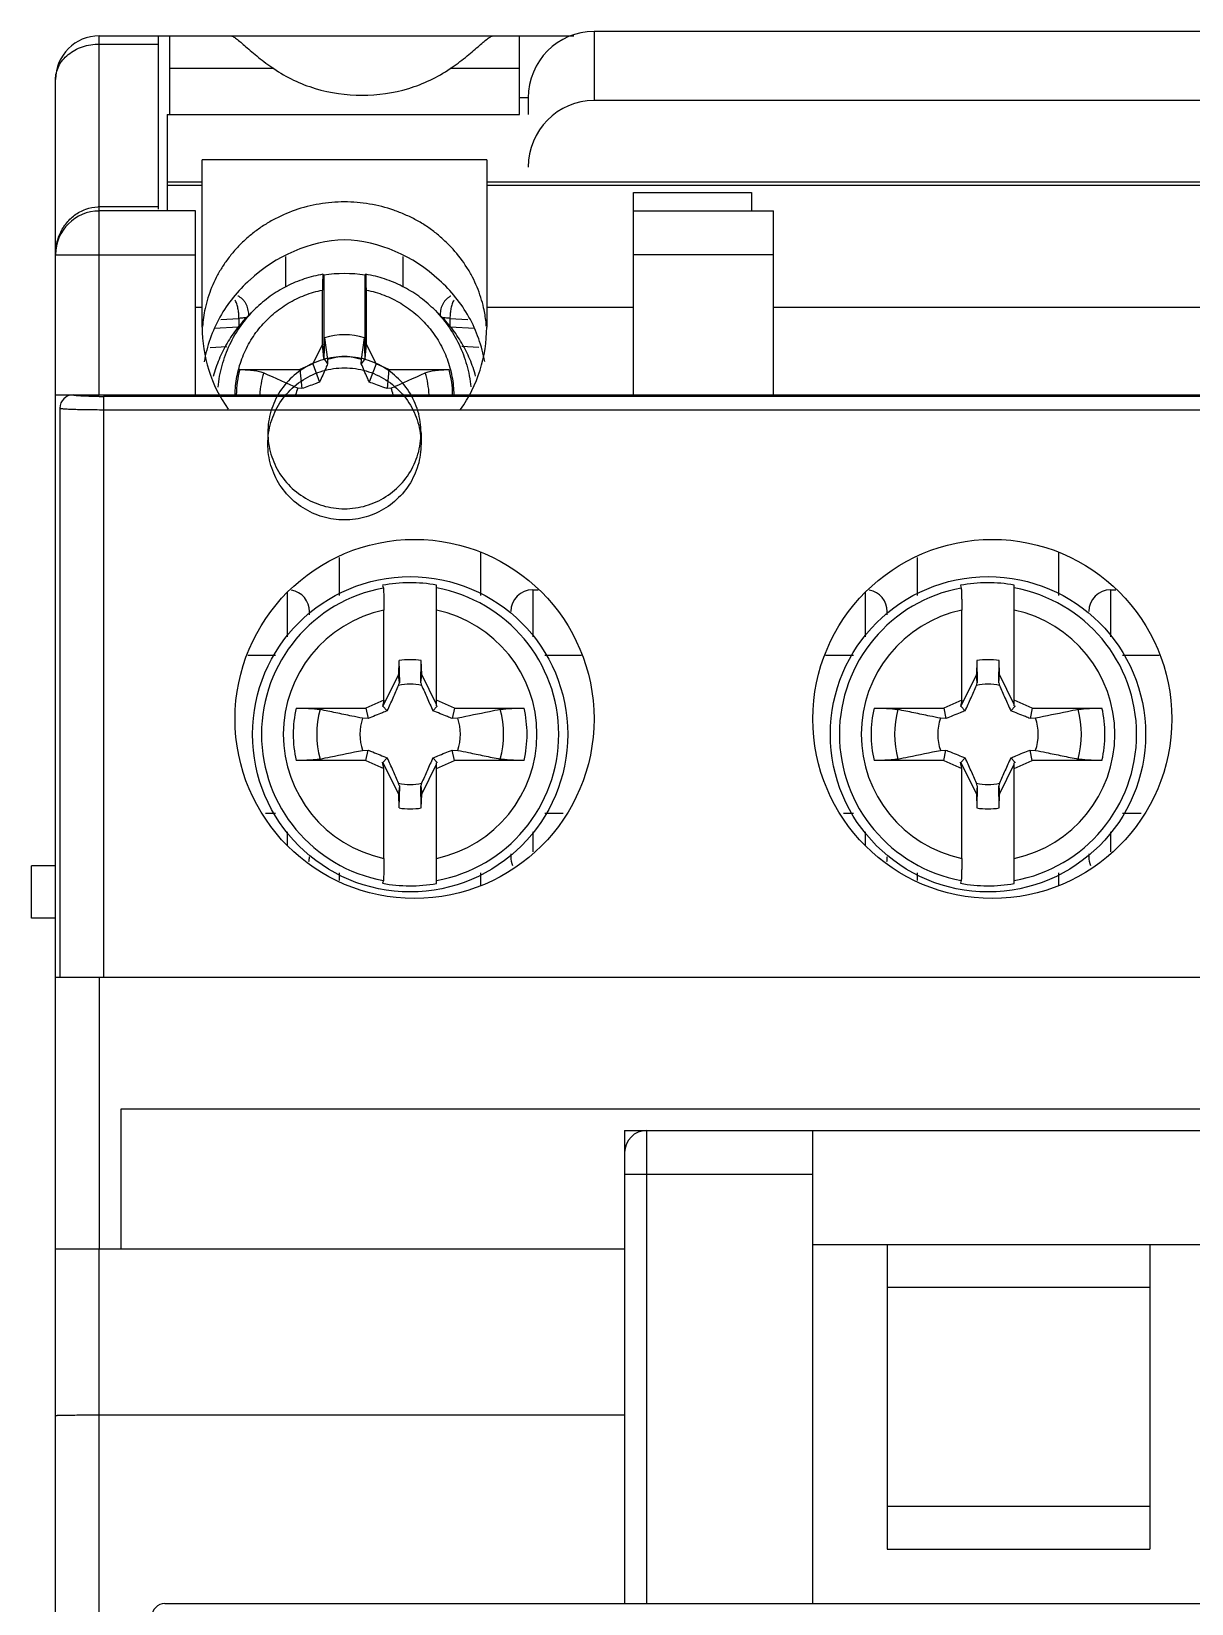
# Model space of a CAD drawing. Header units: millimetres. Extents: x 7.9 to 65, y 7.3 to 92.6.
# Drawn here: x 7.92 to 34.42, y 55.09 to 90.99 of the extents above; entities that cross this region are included whole.
import ezdxf

# ---------------------------------------------------------------- set-up
doc = ezdxf.new("R2010")
doc.units = ezdxf.units.MM
doc.header["$LTSCALE"] = 6.553738
doc.layers.get('0').update_dxf_attribs({"linetype": 'CONTINUOUS'})

msp = doc.modelspace()

# ---------------------------------------------------------------- linework, layer by layer
at = {"color": 7}
for p, q in [((9.468, 82.688), (9.468, 90.888)), ((9.468, 90.888), (20.31, 90.888)), ((10.818, 86.93), (10.818, 90.888)), ((11.068, 90.888), (11.068, 89.088)), ((19.068, 89.088), (19.068, 90.888)), ((20.768, 90.988), (20.768, 89.408)), ((52.168, 90.988), (20.768, 90.988)), ((9.468, 90.7), (10.818, 90.7)), ((13.451, 90.138), (11.068, 90.138)), ((19.068, 90.138), (17.484, 90.138)), ((8.468, 12.388), (8.468, 89.888)), ((19.268, 89.469), (19.068, 89.469)), ((19.268, 89.088), (19.268, 89.469)), ((52.168, 89.408), (20.768, 89.408)), ((11.018, 89.088), (11.018, 86.888)), ((11.018, 89.088), (19.068, 89.088)), ((11.818, 84.237), (11.818, 88.058)), ((18.318, 88.058), (11.818, 88.058)), ((18.318, 88.058), (18.318, 84.237)), ((11.018, 87.552), (11.818, 87.552)), ((11.818, 87.47), (11.018, 87.47)), ((18.318, 87.552), (40.818, 87.552)), ((40.818, 87.47), (18.318, 87.47)), ((21.668, 82.688), (21.668, 87.313)), ((21.668, 87.313), (24.368, 87.313)), ((24.368, 87.313), (24.368, 86.888)), ((10.818, 86.981), (9.468, 86.981)), ((11.668, 86.888), (9.468, 86.888)), ((11.668, 82.688), (11.668, 86.888)), ((21.668, 86.888), (24.868, 86.888)), ((24.868, 82.688), (24.868, 86.888)), ((8.468, 85.887), (11.668, 85.887)), ((13.724, 85.846), (13.724, 85.151)), ((16.411, 85.151), (16.411, 85.846)), ((24.868, 85.887), (21.668, 85.887)), ((14.577, 85.442), (14.577, 85.442)), ((15.558, 85.442), (15.558, 85.442)), ((14.596, 85.42), (14.596, 83.521)), ((15.539, 83.521), (15.539, 85.42)), ((14.568, 83.847), (14.568, 85.082)), ((15.568, 83.847), (15.568, 85.082)), ((11.668, 84.688), (11.818, 84.688)), ((12.246, 84.411), (12.658, 84.436)), ((12.658, 84.436), (12.658, 84.247)), ((12.881, 84.517), (12.881, 84.504)), ((13.036, 84.657), (12.892, 84.517)), ((17.099, 84.657), (17.243, 84.517)), ((17.254, 84.504), (17.254, 84.517)), ((17.477, 84.436), (17.477, 84.247)), ((17.477, 84.436), (17.889, 84.411)), ((18.318, 84.688), (21.668, 84.688)), ((24.868, 84.688), (34.868, 84.688)), ((11.825, 84.248), (11.821, 84.247)), ((12.649, 84.237), (12.094, 84.203)), ((18.041, 84.203), (17.486, 84.237)), ((18.31, 84.248), (18.314, 84.248)), ((12, 83.769), (12.384, 83.792)), ((14.568, 83.847), (14.346, 83.396)), ((14.596, 83.521), (14.568, 83.847)), ((14.613, 83.992), (14.597, 83.521)), ((14.613, 83.992), (14.681, 83.493)), ((15.454, 83.493), (15.522, 83.992)), ((15.538, 83.521), (15.522, 83.992)), ((15.539, 83.521), (15.568, 83.847)), ((15.789, 83.396), (15.568, 83.847)), ((18.135, 83.769), (17.751, 83.792)), ((14.346, 83.396), (14.051, 83.266)), ((14.346, 83.396), (14.501, 82.982)), ((14.596, 83.521), (14.682, 83.396)), ((14.681, 83.493), (14.682, 83.396)), ((15.538, 83.521), (15.453, 83.396)), ((15.453, 83.396), (15.454, 83.493)), ((15.789, 83.396), (15.634, 82.982)), ((16.084, 83.266), (15.789, 83.396)), ((12.674, 83.266), (14.051, 83.266)), ((14.051, 83.266), (14.093, 82.832)), ((16.084, 83.266), (16.042, 82.832)), ((16.084, 83.266), (17.461, 83.266)), ((8.468, 82.688), (64.468, 82.688)), ((63.368, 82.65), (9.567, 82.65)), ((9.568, 69.388), (9.568, 82.65)), ((14.093, 82.832), (14.002, 82.842)), ((16.133, 82.842), (16.042, 82.832)), ((8.568, 82.387), (8.568, 69.388)), ((9.568, 82.35), (63.368, 82.35)), ((13.318, 81.825), (13.318, 81.569)), ((16.818, 81.825), (16.818, 81.569)), ((18.185, 78.104), (18.185, 79.086)), ((31.385, 78.104), (31.385, 79.086)), ((14.95, 78.975), (14.95, 78.104)), ((28.15, 78.975), (28.15, 78.104)), ((15.936, 78.339), (15.956, 78.277)), ((17.168, 75.588), (17.168, 78.345)), ((29.136, 78.339), (29.156, 78.277)), ((30.368, 75.588), (30.368, 78.345)), ((13.768, 77.166), (13.768, 78.182)), ((19.368, 78.238), (19.368, 77.165)), ((19.368, 78.238), (19.49, 78.238)), ((26.968, 77.166), (26.968, 78.182)), ((32.568, 78.238), (32.568, 77.165)), ((32.568, 78.238), (32.69, 78.238)), ((14.268, 77.666), (14.268, 77.738)), ((15.968, 75.72), (15.968, 77.772)), ((27.468, 77.666), (27.468, 77.738)), ((29.168, 75.72), (29.168, 77.772)), ((13.494, 76.738), (12.858, 76.738)), ((16.313, 76.62), (16.302, 76.304)), ((16.313, 76.62), (16.322, 76.114)), ((16.813, 76.115), (16.822, 76.62)), ((16.833, 76.304), (16.822, 76.62)), ((20.479, 76.738), (19.641, 76.738)), ((26.694, 76.738), (26.058, 76.738)), ((29.513, 76.62), (29.502, 76.304)), ((29.513, 76.62), (29.522, 76.114)), ((30.013, 76.115), (30.022, 76.62)), ((30.033, 76.304), (30.022, 76.62)), ((33.679, 76.738), (32.841, 76.738)), ((16.302, 76.304), (15.948, 75.579)), ((16.322, 76.114), (16.302, 76.304)), ((16.813, 76.115), (16.833, 76.304)), ((17.168, 75.619), (16.833, 76.304)), ((29.502, 76.304), (29.148, 75.579)), ((29.522, 76.114), (29.502, 76.304)), ((30.013, 76.115), (30.033, 76.304)), ((30.368, 75.619), (30.033, 76.304)), ((13.964, 75.537), (15.556, 75.537)), ((15.968, 75.72), (15.556, 75.537)), ((15.556, 75.537), (15.606, 75.297)), ((15.968, 75.72), (15.936, 75.574)), ((15.948, 75.579), (15.936, 75.574)), ((15.948, 75.579), (16.047, 75.477)), ((17.187, 75.579), (17.088, 75.477)), ((17.579, 75.537), (17.168, 75.72)), ((17.168, 75.588), (17.187, 75.579)), ((17.579, 75.537), (17.529, 75.297)), ((17.579, 75.537), (19.171, 75.537)), ((27.164, 75.537), (28.756, 75.537)), ((29.168, 75.72), (28.756, 75.537)), ((28.756, 75.537), (28.806, 75.297)), ((29.168, 75.72), (29.136, 75.574)), ((29.148, 75.579), (29.136, 75.574)), ((29.148, 75.579), (29.247, 75.477)), ((30.387, 75.579), (30.288, 75.477)), ((30.779, 75.537), (30.368, 75.72)), ((30.368, 75.588), (30.387, 75.579)), ((30.779, 75.537), (30.729, 75.297)), ((30.779, 75.537), (32.371, 75.537)), ((15.606, 75.297), (15.48, 75.304)), ((17.655, 75.304), (17.529, 75.297)), ((28.806, 75.297), (28.68, 75.304)), ((30.855, 75.304), (30.729, 75.297)), ((15.556, 74.338), (13.964, 74.338)), ((15.48, 74.571), (15.606, 74.578)), ((15.556, 74.338), (15.606, 74.578)), ((15.556, 74.338), (15.968, 74.155)), ((15.948, 74.296), (16.047, 74.398)), ((17.187, 74.296), (17.088, 74.398)), ((17.168, 74.155), (17.58, 74.339)), ((17.58, 74.338), (17.529, 74.578)), ((17.529, 74.578), (17.655, 74.571)), ((19.171, 74.339), (17.58, 74.338)), ((28.756, 74.338), (27.164, 74.338)), ((28.68, 74.571), (28.806, 74.578)), ((28.756, 74.338), (28.806, 74.578)), ((28.756, 74.338), (29.168, 74.155)), ((29.148, 74.296), (29.247, 74.398)), ((30.387, 74.296), (30.288, 74.398)), ((30.368, 74.155), (30.78, 74.339)), ((30.78, 74.338), (30.729, 74.578)), ((30.729, 74.578), (30.855, 74.571)), ((32.371, 74.339), (30.78, 74.338)), ((15.968, 74.155), (15.936, 74.301)), ((15.936, 74.301), (15.948, 74.296)), ((15.948, 74.296), (16.302, 73.571)), ((15.968, 72.103), (15.968, 74.155)), ((16.833, 73.571), (17.168, 74.256)), ((17.187, 74.296), (17.168, 74.287)), ((17.168, 71.53), (17.168, 74.287)), ((29.168, 74.155), (29.136, 74.301)), ((29.136, 74.301), (29.148, 74.296)), ((29.148, 74.296), (29.502, 73.571)), ((29.168, 72.103), (29.168, 74.155)), ((30.033, 73.571), (30.368, 74.256)), ((30.387, 74.296), (30.368, 74.287)), ((30.368, 71.53), (30.368, 74.287)), ((16.322, 73.76), (16.302, 73.571)), ((16.322, 73.76), (16.313, 73.255)), ((16.813, 73.761), (16.833, 73.571)), ((16.822, 73.255), (16.813, 73.761)), ((29.522, 73.76), (29.502, 73.571)), ((29.522, 73.76), (29.513, 73.255)), ((30.013, 73.761), (30.033, 73.571)), ((30.022, 73.255), (30.013, 73.761)), ((16.302, 73.571), (16.313, 73.255)), ((16.822, 73.255), (16.833, 73.571)), ((29.502, 73.571), (29.513, 73.255)), ((30.022, 73.255), (30.033, 73.571)), ((13.267, 73.138), (13.494, 73.138)), ((19.641, 73.138), (20.067, 73.138)), ((26.467, 73.138), (26.694, 73.138)), ((32.841, 73.138), (33.267, 73.138)), ((13.768, 72.389), (13.768, 72.71)), ((19.368, 72.709), (19.368, 72.253)), ((26.968, 72.389), (26.968, 72.71)), ((32.568, 72.709), (32.568, 72.253)), ((18.868, 72.209), (18.868, 72.138)), ((32.068, 72.209), (32.068, 72.138)), ((7.918, 70.736), (7.918, 71.936)), ((8.468, 71.936), (7.918, 71.936)), ((14.95, 71.771), (14.95, 71.598)), ((15.956, 71.598), (15.936, 71.536)), ((18.185, 71.488), (18.185, 71.771)), ((28.15, 71.771), (28.15, 71.598)), ((29.156, 71.598), (29.136, 71.536)), ((31.385, 71.488), (31.385, 71.771)), ((8.468, 70.736), (7.918, 70.736)), ((8.468, 69.388), (64.468, 69.388)), ((9.468, 69.388), (9.468, 63.187)), ((9.968, 63.187), (9.968, 66.388)), ((9.968, 66.388), (62.968, 66.388)), ((21.468, 65.888), (21.468, 55.088)), ((21.468, 65.888), (39.468, 65.888)), ((21.968, 65.888), (21.968, 55.088)), ((25.768, 55.088), (25.768, 65.888)), ((25.768, 64.888), (21.468, 64.888)), ((8.468, 63.187), (21.468, 63.187)), ((9.467, 59.388), (9.467, 63.187)), ((25.768, 63.288), (35.168, 63.288)), ((27.468, 63.288), (27.468, 56.327)), ((33.468, 63.288), (33.468, 56.327)), ((33.468, 62.307), (27.468, 62.307)), ((9.468, 30.388), (9.467, 59.388)), ((21.468, 59.388), (9.467, 59.388)), ((33.468, 57.307), (27.468, 57.307)), ((27.468, 56.327), (33.468, 56.327)), ((10.968, 55.088), (61.968, 55.088))]:
    msp.add_line(p, q, dxfattribs=at)
for centre, radius in [((16.668, 75.288), 4.1), ((29.868, 75.288), 4.1), ((16.568, 74.938), 3.6), ((29.768, 74.938), 3.6)]:
    msp.add_circle(centre, radius, dxfattribs=at)
for centre, radius, start, end in [((9.468, 89.888), 1, 90, 180), ((9.468, 85.887), 1, 90, 180), ((9.465, 86.117), 0.864, 89.8176, 91.7527), ((15.067, 82.476), 2.982, 80.9099, 99.0897), ((11.261, 82.478), 4.448, 41.4196, 41.7929), ((18.699, 82.633), 4.213, 138.1992, 138.5933), ((14.698, 84.043), 2.88, 167.5968, 175.9232), ((15.068, 84.235), 3.25, 179.9625, 215.1996), ((15.068, 82.497), 1.563, 73.1083, 106.8916), ((15.068, 84.235), 3.25, 324.7227, 0.0367), ((15.068, 82.404), 1.155, 70.4589, 109.5407), ((15.032, 82.654), 2.436, 165.4394, 179.203), ((15.04, 82.613), 1.907, 162.3177, 177.7628), ((94.387, 262.564), 196.88, 245.65381, 245.90213), ((-83.158, 304.582), 242.956, 294.12198, 294.32327), ((15.095, 82.613), 1.907, 2.2372, 17.6815), ((15.103, 82.654), 2.436, 0.797, 14.5606), ((8.868, 82.387), 0.3, 90.0377, 180.0218), ((9.567, 95.799), 13.149, 269.5452, 269.9971), ((15.054, 82.42), 1.134, 158.142, 166.3405), ((15.081, 82.42), 1.134, 13.6598, 21.8559), ((16.568, 74.938), 3.395, 100.3845, 259.6155), ((16.568, 74.938), 3.46, 80.0139, 100.5149), ((16.568, 74.938), 3.395, 280.1795, 79.8205), ((29.768, 74.938), 3.395, 100.3845, 259.6155), ((29.768, 74.938), 3.46, 80.0139, 100.5149), ((29.768, 74.938), 3.395, 280.1795, 79.8205), ((13.768, 77.738), 0.5, 0, 79.7932), ((19.368, 77.738), 0.5, 90, 180), ((26.968, 77.738), 0.5, 0, 79.7932), ((32.568, 77.738), 0.5, 90, 180), ((16.568, 74.938), 2.897, 101.9537, 258.0463), ((16.568, 74.938), 2.897, 281.9537, 78.0463), ((29.768, 74.938), 2.897, 101.9537, 258.0463), ((29.768, 74.938), 2.897, 281.9537, 78.0463), ((16.568, 74.938), 1.702, 81.4069, 98.593), ((29.768, 74.938), 1.702, 81.4069, 98.593), ((-6.917, 82.646), 24.139, 344.1525, 344.3012), ((38.75, 82.278), 22.786, 195.6931, 195.8506), ((6.283, 82.646), 24.139, 344.1525, 344.3012), ((51.95, 82.278), 22.786, 195.6931, 195.8506), ((16.568, 74.938), 1.147, 76.7553, 103.2447), ((29.768, 74.938), 1.147, 76.7553, 103.2447), ((16.568, 74.938), 2.671, 167.0324, 192.9676), ((16.568, 74.938), 2.134, 164.6231, 195.3767), ((16.568, 74.938), 2.134, 344.6406, 15.3767), ((16.568, 74.938), 2.671, 347.0481, 12.9676), ((29.768, 74.938), 2.671, 167.0324, 192.9676), ((29.768, 74.938), 2.134, 164.6231, 195.3767), ((29.768, 74.938), 2.134, 344.6406, 15.3767), ((29.768, 74.938), 2.671, 347.0481, 12.9676), ((16.568, 74.938), 1.147, 161.3798, 198.6203), ((16.568, 74.938), 1.147, 341.3837, 18.6203), ((29.768, 74.938), 1.147, 161.3798, 198.6203), ((29.768, 74.938), 1.147, 341.3837, 18.6203), ((-5.615, 67.597), 22.786, 15.6931, 15.8506), ((16.568, 74.938), 1.147, 256.7553, 283.2447), ((40.052, 67.229), 24.139, 164.1525, 164.3012), ((7.585, 67.597), 22.786, 15.6931, 15.8506), ((29.768, 74.938), 1.147, 256.7553, 283.2447), ((53.252, 67.229), 24.139, 164.1525, 164.3012), ((16.568, 74.938), 1.702, 261.4069, 278.593), ((29.768, 74.938), 1.702, 261.4069, 278.593), ((13.768, 72.138), 0.5, 347.5782, 360), ((19.368, 72.138), 0.5, 180, 203.3936), ((26.968, 72.138), 0.5, 347.5782, 360), ((32.568, 72.138), 0.5, 180, 203.3936), ((16.568, 74.938), 3.46, 259.4851, 279.9861), ((29.768, 74.938), 3.46, 259.4851, 279.9861), ((21.968, 65.388), 0.5, 90, 180), ((10.968, 54.788), 0.3, 90, 180)]:
    msp.add_arc(centre, radius, start, end, dxfattribs=at)
for centre, major_axis, ratio, start_param, end_param in [((20.768, 89.469), (0, 1.519), 0.987747, 0, 1.570796), ((20.768, 87.889), (0, -1.519), 0.987747, 3.141593, 4.712389), ((15.068, 83.013), (2.535, 2.138), 0.95137, 0.894527, 1.62364), ((15.068, 83.013), (2.535, -2.138), 0.95137, 1.517952, 2.247065)]:
    msp.add_ellipse(centre, major_axis=major_axis, ratio=ratio, start_param=start_param, end_param=end_param, dxfattribs=at)
for points, knots in [([(12.467, 90.888), (12.476, 90.888), (12.496, 90.883), (12.527, 90.869), (12.563, 90.848), (12.622, 90.805), (12.706, 90.734), (12.821, 90.634), (12.955, 90.518), (13.106, 90.392), (13.273, 90.263), (13.39, 90.179), (13.451, 90.138)], [0, 0, 0, 0, 0.021513, 0.048582, 0.082138, 0.122474, 0.22301, 0.347523, 0.491787, 0.651248, 0.821797, 1, 1, 1, 1]), ([(17.484, 90.138), (17.545, 90.179), (17.662, 90.263), (17.829, 90.392), (17.98, 90.518), (18.114, 90.634), (18.229, 90.734), (18.313, 90.805), (18.372, 90.848), (18.408, 90.869), (18.439, 90.883), (18.459, 90.888), (18.468, 90.888)], [0, 0, 0, 0, 0.178203, 0.348752, 0.508213, 0.652477, 0.77699, 0.877526, 0.917862, 0.951418, 0.978487, 1, 1, 1, 1]), ([(8.468, 89.888), (8.468, 89.94), (8.481, 90.047), (8.537, 90.2), (8.63, 90.341), (8.755, 90.465), (8.907, 90.567), (9.141, 90.669), (9.337, 90.7), (9.468, 90.7)], [0, 0, 0, 0, 0.11057, 0.223975, 0.341249, 0.463679, 0.591677, 0.724825, 1, 1, 1, 1]), ([(13.451, 90.138), (13.74, 89.94), (14.394, 89.632), (15.108, 89.53), (15.468, 89.53)], [0, 0, 0, 0, 0.493416, 1, 1, 1, 1]), ([(15.468, 89.53), (15.827, 89.53), (16.541, 89.632), (17.195, 89.94), (17.484, 90.138)], [0, 0, 0, 0, 0.506584, 1, 1, 1, 1]), ([(8.558, 86.342), (8.595, 86.43), (8.691, 86.598), (8.862, 86.768), (9.024, 86.871), (9.199, 86.95), (9.343, 86.978), (9.438, 86.981)], [0, 0, 0, 0, 0.249763, 0.499641, 0.624896, 0.750201, 1, 1, 1, 1]), ([(15.068, 87.095), (14.875, 87.095), (14.491, 87.063), (13.937, 86.92), (13.505, 86.73), (13.188, 86.538), (12.968, 86.377), (12.764, 86.201), (12.578, 86.011), (12.411, 85.808), (12.264, 85.595), (12.137, 85.372), (11.996, 85.066), (11.92, 84.825), (11.885, 84.662)], [0, 0, 0, 0, 0.133494, 0.265691, 0.395517, 0.45934, 0.522352, 0.584558, 0.645958, 0.706564, 0.766422, 0.825612, 0.884216, 1, 1, 1, 1]), ([(18.247, 84.673), (18.229, 84.754), (18.186, 84.916), (18.1, 85.152), (17.994, 85.381), (17.823, 85.678), (17.61, 85.954), (17.365, 86.205), (17.163, 86.382), (16.943, 86.542), (16.706, 86.684), (16.456, 86.806), (16.105, 86.944), (15.642, 87.062), (15.259, 87.095), (15.068, 87.095)], [0, 0, 0, 0, 0.057767, 0.115901, 0.174484, 0.233652, 0.354088, 0.415494, 0.477644, 0.540603, 0.604439, 0.66908, 0.734412, 0.866592, 1, 1, 1, 1]), ([(8.468, 85.887), (8.468, 86.004), (8.49, 86.16), (8.543, 86.306), (8.558, 86.342)], [0, 0, 0, 0, 0.749341, 1, 1, 1, 1]), ([(14.577, 85.442), (14.432, 85.417), (14.147, 85.346), (13.741, 85.177), (13.365, 84.948), (13.14, 84.759), (13.036, 84.657)], [0, 0, 0, 0, 0.250229, 0.500333, 0.750266, 1, 1, 1, 1]), ([(14.577, 85.442), (14.576, 85.442), (14.576, 85.441), (14.576, 85.44), (14.575, 85.438), (14.575, 85.435), (14.574, 85.431), (14.574, 85.424), (14.573, 85.414), (14.572, 85.399), (14.571, 85.381), (14.571, 85.36), (14.57, 85.337), (14.569, 85.311), (14.569, 85.272), (14.568, 85.22), (14.568, 85.153), (14.568, 85.106), (14.568, 85.082)], [0, 0, 0, 0, 0.001933, 0.00592, 0.012161, 0.020689, 0.031507, 0.044601, 0.077467, 0.118977, 0.168784, 0.226432, 0.291423, 0.363216, 0.441167, 0.612901, 0.801248, 1, 1, 1, 1]), ([(17.099, 84.657), (16.995, 84.759), (16.77, 84.948), (16.394, 85.177), (15.988, 85.346), (15.703, 85.417), (15.558, 85.442)], [0, 0, 0, 0, 0.249734, 0.499667, 0.749771, 1, 1, 1, 1]), ([(15.568, 85.082), (15.568, 85.106), (15.567, 85.153), (15.567, 85.22), (15.566, 85.272), (15.566, 85.311), (15.565, 85.337), (15.564, 85.36), (15.564, 85.381), (15.563, 85.399), (15.562, 85.414), (15.561, 85.424), (15.561, 85.431), (15.56, 85.435), (15.56, 85.438), (15.559, 85.44), (15.559, 85.441), (15.559, 85.442), (15.558, 85.442)], [0, 0, 0, 0, 0.19875, 0.387096, 0.558834, 0.636786, 0.70858, 0.773572, 0.83122, 0.881026, 0.922535, 0.955401, 0.968495, 0.979314, 0.987841, 0.994081, 0.998067, 1, 1, 1, 1]), ([(12.902, 85.308), (12.767, 85.188), (12.515, 84.925), (12.21, 84.472), (11.986, 83.975), (11.894, 83.624), (11.864, 83.446)], [0, 0, 0, 0, 0.250361, 0.500533, 0.750308, 1, 1, 1, 1]), ([(18.271, 83.448), (18.24, 83.626), (18.148, 83.977), (17.924, 84.473), (17.619, 84.925), (17.368, 85.188), (17.233, 85.308)], [0, 0, 0, 0, 0.249691, 0.499467, 0.749639, 1, 1, 1, 1]), ([(12.658, 84.436), (12.658, 84.474), (12.654, 84.55), (12.637, 84.661), (12.614, 84.748), (12.59, 84.811), (12.576, 84.84), (12.569, 84.854)], [0, 0, 0, 0, 0.267598, 0.530511, 0.777773, 0.892532, 1, 1, 1, 1]), ([(12.57, 82.688), (12.572, 82.827), (12.6, 83.107), (12.713, 83.514), (12.893, 83.896), (13.135, 84.242), (13.432, 84.543), (13.777, 84.789), (14.158, 84.975), (14.43, 85.054), (14.568, 85.082)], [0, 0, 0, 0, 0.124619, 0.249273, 0.374036, 0.498934, 0.623987, 0.749197, 0.874542, 1, 1, 1, 1]), ([(12.881, 84.517), (12.881, 84.563), (12.87, 84.652), (12.829, 84.756), (12.78, 84.828), (12.737, 84.876), (12.689, 84.916), (12.653, 84.937), (12.634, 84.946)], [0, 0, 0, 0, 0.260745, 0.514418, 0.638498, 0.760597, 0.880969, 1, 1, 1, 1]), ([(15.568, 85.082), (15.705, 85.054), (15.977, 84.975), (16.358, 84.789), (16.703, 84.543), (17, 84.242), (17.242, 83.896), (17.422, 83.514), (17.535, 83.107), (17.563, 82.827), (17.565, 82.688)], [0, 0, 0, 0, 0.125459, 0.250805, 0.376016, 0.50107, 0.625969, 0.750733, 0.875389, 1, 1, 1, 1]), ([(17.501, 84.946), (17.482, 84.937), (17.446, 84.916), (17.398, 84.876), (17.355, 84.828), (17.306, 84.756), (17.265, 84.652), (17.254, 84.563), (17.254, 84.517)], [0, 0, 0, 0, 0.119031, 0.239403, 0.361502, 0.485582, 0.739255, 1, 1, 1, 1]), ([(17.566, 84.854), (17.559, 84.84), (17.545, 84.811), (17.521, 84.748), (17.498, 84.661), (17.481, 84.55), (17.477, 84.474), (17.477, 84.436)], [0, 0, 0, 0, 0.107469, 0.222228, 0.469491, 0.732403, 1, 1, 1, 1]), ([(12.892, 84.517), (12.794, 84.421), (12.61, 84.215), (12.378, 83.873), (12.194, 83.503), (12.105, 83.242), (12.07, 83.109)], [0, 0, 0, 0, 0.25034, 0.500431, 0.750311, 1, 1, 1, 1]), ([(12.183, 82.863), (12.191, 82.947), (12.213, 83.115), (12.269, 83.362), (12.347, 83.603), (12.478, 83.915), (12.693, 84.281), (12.915, 84.539), (13.036, 84.657)], [0, 0, 0, 0, 0.124916, 0.249823, 0.374764, 0.499768, 0.749729, 1, 1, 1, 1]), ([(12.85, 84.456), (12.837, 84.454), (12.809, 84.449), (12.745, 84.442), (12.694, 84.438), (12.658, 84.436)], [0, 0, 0, 0, 0.206255, 0.444265, 1, 1, 1, 1]), ([(17.099, 84.657), (17.22, 84.539), (17.44, 84.282), (17.656, 83.918), (17.787, 83.607), (17.865, 83.367), (17.921, 83.121), (17.944, 82.954), (17.951, 82.87)], [0, 0, 0, 0, 0.25027, 0.500232, 0.625236, 0.750176, 0.875084, 1, 1, 1, 1]), ([(18.064, 83.113), (18.029, 83.246), (17.94, 83.506), (17.756, 83.875), (17.524, 84.216), (17.341, 84.421), (17.243, 84.517)], [0, 0, 0, 0, 0.249688, 0.499567, 0.749659, 1, 1, 1, 1]), ([(17.477, 84.436), (17.441, 84.438), (17.39, 84.442), (17.326, 84.449), (17.298, 84.454), (17.285, 84.456)], [0, 0, 0, 0, 0.555745, 0.793753, 1, 1, 1, 1]), ([(18.31, 84.248), (18.308, 84.284), (18.295, 84.426), (18.271, 84.568), (18.247, 84.673)], [0, 0, 0, 0, 0.249351, 1, 1, 1, 1]), ([(15.068, 83.562), (14.901, 83.562), (14.568, 83.515), (14.109, 83.307), (13.727, 82.978), (13.454, 82.557), (13.312, 82.076), (13.312, 81.574), (13.454, 81.093), (13.727, 80.672), (14.109, 80.344), (14.568, 80.136), (14.901, 80.088), (15.068, 80.088)], [0, 0, 0, 0, 0.091235, 0.182367, 0.273325, 0.364093, 0.454716, 0.545284, 0.635907, 0.726675, 0.817633, 0.908765, 1, 1, 1, 1]), ([(15.068, 79.832), (14.901, 79.832), (14.568, 79.88), (14.109, 80.088), (13.727, 80.416), (13.454, 80.837), (13.312, 81.318), (13.312, 81.82), (13.454, 82.301), (13.727, 82.723), (14.109, 83.051), (14.568, 83.259), (14.901, 83.306), (15.068, 83.306)], [0, 0, 0, 0, 0.091235, 0.182367, 0.273325, 0.364093, 0.454716, 0.545284, 0.635907, 0.726675, 0.817633, 0.908765, 1, 1, 1, 1]), ([(14.682, 83.396), (14.668, 83.362), (14.609, 83.223), (14.548, 83.085), (14.501, 82.982)], [0, 0, 0, 0, 0.247305, 1, 1, 1, 1]), ([(15.068, 80.088), (15.234, 80.088), (15.567, 80.136), (16.026, 80.344), (16.408, 80.672), (16.681, 81.093), (16.823, 81.574), (16.823, 82.076), (16.681, 82.557), (16.408, 82.978), (16.026, 83.307), (15.567, 83.515), (15.234, 83.562), (15.068, 83.562)], [0, 0, 0, 0, 0.091235, 0.182367, 0.273325, 0.364093, 0.454716, 0.545284, 0.635907, 0.726675, 0.817633, 0.908765, 1, 1, 1, 1]), ([(15.068, 83.306), (15.234, 83.306), (15.567, 83.259), (16.026, 83.051), (16.408, 82.723), (16.681, 82.301), (16.823, 81.82), (16.823, 81.318), (16.681, 80.837), (16.408, 80.416), (16.026, 80.088), (15.567, 79.88), (15.234, 79.832), (15.068, 79.832)], [0, 0, 0, 0, 0.091235, 0.182367, 0.273325, 0.364093, 0.454716, 0.545284, 0.635907, 0.726675, 0.817633, 0.908765, 1, 1, 1, 1]), ([(15.634, 82.982), (15.618, 83.017), (15.556, 83.154), (15.497, 83.293), (15.453, 83.396)], [0, 0, 0, 0, 0.252715, 1, 1, 1, 1]), ([(12.674, 83.266), (12.73, 83.266), (12.813, 83.264), (12.92, 83.256), (12.995, 83.247), (13.064, 83.237), (13.126, 83.224), (13.178, 83.21), (13.21, 83.198), (13.224, 83.192)], [0, 0, 0, 0, 0.300622, 0.444482, 0.580625, 0.706533, 0.819766, 0.918187, 1, 1, 1, 1]), ([(14.501, 82.982), (14.467, 82.968), (14.331, 82.916), (14.195, 82.867), (14.093, 82.832)], [0, 0, 0, 0, 0.255476, 1, 1, 1, 1]), ([(16.042, 82.832), (16.008, 82.844), (15.872, 82.892), (15.736, 82.942), (15.634, 82.982)], [0, 0, 0, 0, 0.244984, 1, 1, 1, 1]), ([(16.912, 83.192), (16.926, 83.199), (16.957, 83.21), (17.01, 83.224), (17.071, 83.237), (17.14, 83.247), (17.215, 83.256), (17.322, 83.264), (17.405, 83.266), (17.461, 83.266)], [0, 0, 0, 0, 0.081829, 0.180299, 0.29357, 0.419485, 0.555608, 0.699438, 1, 1, 1, 1]), ([(9.463, 82.65), (9.422, 82.651), (9.343, 82.652), (9.229, 82.654), (9.126, 82.658), (9.049, 82.662), (8.995, 82.665), (8.961, 82.668), (8.932, 82.671), (8.909, 82.674), (8.893, 82.677), (8.882, 82.679), (8.877, 82.681), (8.872, 82.682), (8.869, 82.684), (8.868, 82.686), (8.867, 82.687), (8.868, 82.688)], [0, 0, 0, 0, 0.204578, 0.396623, 0.570076, 0.719506, 0.783678, 0.840065, 0.888272, 0.927946, 0.958761, 0.970795, 0.980587, 0.988169, 0.993632, 0.997253, 1, 1, 1, 1]), ([(8.568, 82.387), (8.568, 82.386), (8.569, 82.385), (8.576, 82.382), (8.59, 82.379), (8.614, 82.376), (8.647, 82.373), (8.688, 82.369), (8.739, 82.366), (8.797, 82.364), (8.863, 82.361), (8.935, 82.359), (9.043, 82.356), (9.19, 82.353), (9.375, 82.351), (9.502, 82.35), (9.568, 82.35)], [0, 0, 0, 0, 0.002178, 0.006204, 0.020979, 0.044989, 0.078124, 0.120065, 0.170456, 0.228812, 0.29457, 0.367132, 0.445769, 0.618202, 0.805435, 1, 1, 1, 1]), ([(15.956, 78.277), (15.956, 78.276), (15.956, 78.274), (15.957, 78.268), (15.958, 78.259), (15.959, 78.244), (15.96, 78.225), (15.961, 78.202), (15.963, 78.165), (15.964, 78.11), (15.966, 78.036), (15.967, 77.953), (15.967, 77.864), (15.968, 77.803), (15.968, 77.772)], [0, 0, 0, 0, 0.00511, 0.012363, 0.033269, 0.062593, 0.100084, 0.145366, 0.198041, 0.323539, 0.472007, 0.638043, 0.81609, 1, 1, 1, 1]), ([(29.156, 78.277), (29.156, 78.276), (29.156, 78.274), (29.157, 78.268), (29.158, 78.259), (29.159, 78.244), (29.16, 78.225), (29.161, 78.202), (29.163, 78.165), (29.164, 78.11), (29.166, 78.036), (29.167, 77.953), (29.167, 77.864), (29.168, 77.803), (29.168, 77.772)], [0, 0, 0, 0, 0.00511, 0.012363, 0.033269, 0.062593, 0.100084, 0.145366, 0.198041, 0.323539, 0.472007, 0.638043, 0.81609, 1, 1, 1, 1]), ([(16.047, 75.477), (16.092, 75.574), (16.179, 75.766), (16.263, 75.959), (16.305, 76.054)], [0, 0, 0, 0, 0.508338, 1, 1, 1, 1]), ([(16.83, 76.054), (16.872, 75.959), (16.956, 75.766), (17.043, 75.574), (17.088, 75.477)], [0, 0, 0, 0, 0.491662, 1, 1, 1, 1]), ([(29.247, 75.477), (29.292, 75.574), (29.379, 75.766), (29.463, 75.959), (29.505, 76.054)], [0, 0, 0, 0, 0.508338, 1, 1, 1, 1]), ([(30.03, 76.054), (30.072, 75.959), (30.156, 75.766), (30.243, 75.574), (30.288, 75.477)], [0, 0, 0, 0, 0.491662, 1, 1, 1, 1]), ([(13.964, 75.537), (14.02, 75.537), (14.127, 75.536), (14.257, 75.53), (14.351, 75.524), (14.412, 75.518), (14.464, 75.512), (14.496, 75.506), (14.51, 75.503)], [0, 0, 0, 0, 0.304427, 0.58671, 0.712737, 0.825156, 0.921618, 1, 1, 1, 1]), ([(15.48, 75.304), (15.399, 75.32), (15.197, 75.362), (14.873, 75.428), (14.631, 75.478), (14.51, 75.503)], [0, 0, 0, 0, 0.250436, 0.62553, 1, 1, 1, 1]), ([(16.047, 75.477), (16.009, 75.461), (15.863, 75.4), (15.716, 75.341), (15.606, 75.297)], [0, 0, 0, 0, 0.255441, 1, 1, 1, 1]), ([(17.529, 75.297), (17.493, 75.312), (17.346, 75.371), (17.199, 75.431), (17.088, 75.477)], [0, 0, 0, 0, 0.24506, 1, 1, 1, 1]), ([(18.625, 75.503), (18.545, 75.487), (18.221, 75.42), (17.897, 75.354), (17.655, 75.304)], [0, 0, 0, 0, 0.249667, 1, 1, 1, 1]), ([(18.625, 75.503), (18.639, 75.506), (18.671, 75.512), (18.723, 75.518), (18.784, 75.524), (18.878, 75.53), (19.008, 75.536), (19.115, 75.537), (19.171, 75.537)], [0, 0, 0, 0, 0.078392, 0.174879, 0.287315, 0.413343, 0.695594, 1, 1, 1, 1]), ([(27.164, 75.537), (27.22, 75.537), (27.327, 75.536), (27.457, 75.53), (27.551, 75.524), (27.612, 75.518), (27.664, 75.512), (27.696, 75.506), (27.71, 75.503)], [0, 0, 0, 0, 0.304427, 0.58671, 0.712737, 0.825156, 0.921618, 1, 1, 1, 1]), ([(28.68, 75.304), (28.599, 75.32), (28.397, 75.362), (28.073, 75.428), (27.831, 75.478), (27.71, 75.503)], [0, 0, 0, 0, 0.250436, 0.62553, 1, 1, 1, 1]), ([(29.247, 75.477), (29.209, 75.461), (29.063, 75.4), (28.916, 75.341), (28.806, 75.297)], [0, 0, 0, 0, 0.255441, 1, 1, 1, 1]), ([(30.729, 75.297), (30.693, 75.312), (30.546, 75.371), (30.399, 75.431), (30.288, 75.477)], [0, 0, 0, 0, 0.24506, 1, 1, 1, 1]), ([(31.825, 75.503), (31.745, 75.487), (31.421, 75.42), (31.097, 75.354), (30.855, 75.304)], [0, 0, 0, 0, 0.249667, 1, 1, 1, 1]), ([(31.825, 75.503), (31.839, 75.506), (31.871, 75.512), (31.923, 75.518), (31.984, 75.524), (32.078, 75.53), (32.208, 75.536), (32.315, 75.537), (32.371, 75.537)], [0, 0, 0, 0, 0.078392, 0.174879, 0.287315, 0.413343, 0.695594, 1, 1, 1, 1]), ([(14.51, 74.372), (14.496, 74.369), (14.464, 74.363), (14.412, 74.357), (14.351, 74.351), (14.257, 74.345), (14.127, 74.339), (14.02, 74.338), (13.964, 74.338)], [0, 0, 0, 0, 0.078392, 0.174879, 0.287315, 0.413343, 0.695594, 1, 1, 1, 1]), ([(14.51, 74.372), (14.59, 74.388), (14.914, 74.455), (15.238, 74.521), (15.48, 74.571)], [0, 0, 0, 0, 0.249667, 1, 1, 1, 1]), ([(15.606, 74.578), (15.642, 74.563), (15.789, 74.504), (15.936, 74.444), (16.047, 74.398)], [0, 0, 0, 0, 0.24506, 1, 1, 1, 1]), ([(16.305, 73.821), (16.263, 73.916), (16.179, 74.109), (16.092, 74.301), (16.047, 74.398)], [0, 0, 0, 0, 0.491662, 1, 1, 1, 1]), ([(17.088, 74.398), (17.043, 74.301), (16.956, 74.109), (16.872, 73.916), (16.83, 73.821)], [0, 0, 0, 0, 0.508338, 1, 1, 1, 1]), ([(17.088, 74.398), (17.126, 74.414), (17.272, 74.475), (17.419, 74.534), (17.529, 74.578)], [0, 0, 0, 0, 0.255441, 1, 1, 1, 1]), ([(17.655, 74.571), (17.736, 74.555), (17.938, 74.513), (18.262, 74.447), (18.504, 74.397), (18.625, 74.372)], [0, 0, 0, 0, 0.25044, 0.625535, 1, 1, 1, 1]), ([(19.171, 74.339), (19.115, 74.339), (19.008, 74.34), (18.878, 74.346), (18.784, 74.352), (18.723, 74.358), (18.671, 74.364), (18.639, 74.369), (18.625, 74.372)], [0, 0, 0, 0, 0.30443, 0.586707, 0.712732, 0.825151, 0.921615, 1, 1, 1, 1]), ([(27.71, 74.372), (27.696, 74.369), (27.664, 74.363), (27.612, 74.357), (27.551, 74.351), (27.457, 74.345), (27.327, 74.339), (27.22, 74.338), (27.164, 74.338)], [0, 0, 0, 0, 0.078392, 0.174879, 0.287315, 0.413343, 0.695594, 1, 1, 1, 1]), ([(27.71, 74.372), (27.79, 74.388), (28.114, 74.455), (28.438, 74.521), (28.68, 74.571)], [0, 0, 0, 0, 0.249667, 1, 1, 1, 1]), ([(28.806, 74.578), (28.842, 74.563), (28.989, 74.504), (29.136, 74.444), (29.247, 74.398)], [0, 0, 0, 0, 0.24506, 1, 1, 1, 1]), ([(29.505, 73.821), (29.463, 73.916), (29.379, 74.109), (29.292, 74.301), (29.247, 74.398)], [0, 0, 0, 0, 0.491662, 1, 1, 1, 1]), ([(30.288, 74.398), (30.243, 74.301), (30.156, 74.109), (30.072, 73.916), (30.03, 73.821)], [0, 0, 0, 0, 0.508338, 1, 1, 1, 1]), ([(30.288, 74.398), (30.326, 74.414), (30.472, 74.475), (30.619, 74.534), (30.729, 74.578)], [0, 0, 0, 0, 0.255441, 1, 1, 1, 1]), ([(30.855, 74.571), (30.936, 74.555), (31.138, 74.513), (31.462, 74.447), (31.704, 74.397), (31.825, 74.372)], [0, 0, 0, 0, 0.25044, 0.625535, 1, 1, 1, 1]), ([(32.371, 74.339), (32.315, 74.339), (32.208, 74.34), (32.078, 74.346), (31.984, 74.352), (31.923, 74.358), (31.871, 74.364), (31.839, 74.369), (31.825, 74.372)], [0, 0, 0, 0, 0.30443, 0.586707, 0.712732, 0.825151, 0.921615, 1, 1, 1, 1]), ([(15.968, 72.103), (15.968, 72.072), (15.967, 72.011), (15.967, 71.922), (15.966, 71.839), (15.964, 71.765), (15.963, 71.71), (15.961, 71.673), (15.96, 71.65), (15.959, 71.631), (15.958, 71.616), (15.957, 71.607), (15.956, 71.601), (15.956, 71.599), (15.956, 71.598)], [0, 0, 0, 0, 0.183908, 0.361955, 0.527995, 0.676467, 0.801964, 0.854638, 0.89992, 0.937411, 0.966735, 0.987639, 0.99489, 1, 1, 1, 1]), ([(29.168, 72.103), (29.168, 72.072), (29.167, 72.011), (29.167, 71.922), (29.166, 71.839), (29.164, 71.765), (29.163, 71.71), (29.161, 71.673), (29.16, 71.65), (29.159, 71.631), (29.158, 71.616), (29.157, 71.607), (29.156, 71.601), (29.156, 71.599), (29.156, 71.598)], [0, 0, 0, 0, 0.183908, 0.361955, 0.527995, 0.676467, 0.801964, 0.854638, 0.89992, 0.937411, 0.966735, 0.987639, 0.99489, 1, 1, 1, 1]), ([(9.467, 59.388), (9.402, 59.388), (9.275, 59.387), (9.09, 59.387), (8.943, 59.386), (8.835, 59.385), (8.763, 59.384), (8.697, 59.383), (8.639, 59.382), (8.588, 59.381), (8.547, 59.38), (8.517, 59.379), (8.498, 59.378), (8.487, 59.377), (8.479, 59.376), (8.473, 59.376), (8.47, 59.375), (8.468, 59.375), (8.468, 59.374)], [0, 0, 0, 0, 0.194863, 0.382602, 0.555398, 0.634162, 0.706839, 0.772743, 0.831195, 0.88162, 0.923584, 0.95666, 0.969749, 0.980506, 0.988915, 0.994961, 0.998637, 1, 1, 1, 1])]:
    msp.add_open_spline(points, degree=3, knots=knots, dxfattribs=at)

doc.saveas('drawing.dxf')
